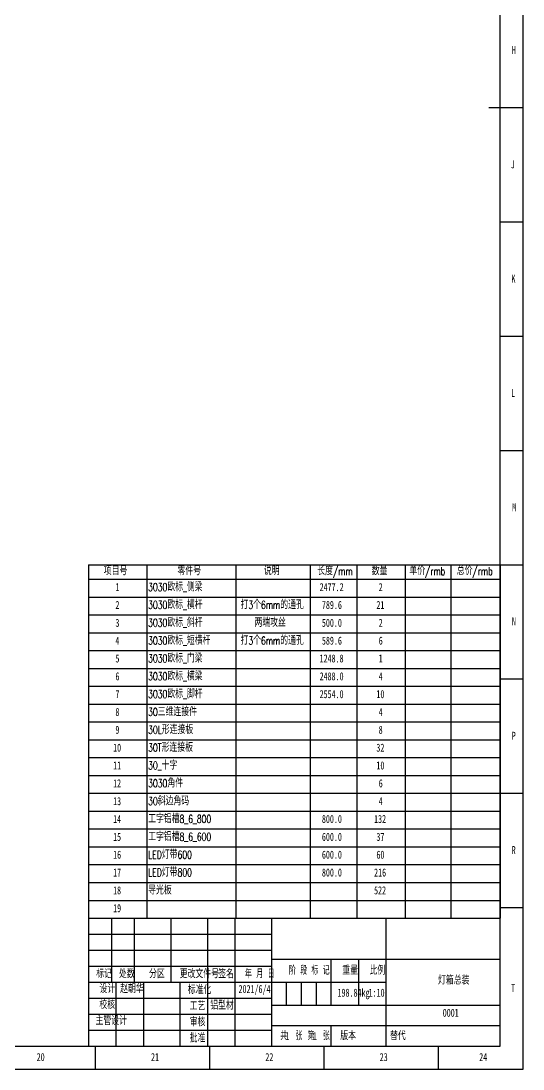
# Model space of a CAD drawing. Header units: millimetres. Extents: x 0 to 1189, y 0 to 841.
# Drawn here: x 969.5 to 1189, y 0 to 458.5 of the extents above; entities that cross this region are included whole.
import ezdxf

# ---------------------------------------------------------------- set-up
doc = ezdxf.new("R2010")
doc.units = ezdxf.units.MM
for name, color, linetype in [('10', 7, 'Continuous'), ('5', 7, 'Continuous'), ('9', 7, 'Continuous'), ('SLD-0', 7, 'Continuous')]:
    doc.layers.add(name, color=color, linetype=linetype)
doc.styles.add('SLDTEXTSTYLE0', font='TXT', dxfattribs={"width": 0.7, "bigfont": 'bigfont'})
doc.styles.add('SLDTEXTSTYLE1', font='TXT', dxfattribs={"width": 0.6, "bigfont": 'bigfont'})
doc.styles.add('SLDTEXTSTYLE2', font='TXT', dxfattribs={"width": 0.614286, "bigfont": 'bigfont'})
doc.styles.add('SLDTEXTSTYLE3', font='TXT', dxfattribs={"width": 0.62, "bigfont": 'bigfont'})
doc.styles.add('SLDTEXTSTYLE5', font='TXT', dxfattribs={"width": 0.7})

# ---------------------------------------------------------------- blocks, each defined once
blk = doc.blocks.new('SW_TABLEANNOTATION_0')
at = {"layer": '10', "color": 0}
for p, q in [((0, 0), (0, -6.26)), ((0, 0), (25.59, 0)), ((25.59, 0), (25.59, -6.26)), ((25.59, 0), (64.49, 0)), ((64.49, 0), (64.49, -6.26)), ((64.49, 0), (97.01, 0)), ((97.01, 0), (97.01, -6.26)), ((97.01, 0), (117.34, 0)), ((117.34, 0), (117.34, -6.26)), ((117.34, 0), (138.53, 0)), ((138.53, 0), (138.53, -6.26)), ((138.53, 0), (158.43, 0)), ((158.43, 0), (158.43, -6.26)), ((158.43, 0), (179.98, 0)), ((179.98, 0), (179.98, -6.26)), ((0, -6.26), (25.59, -6.26)), ((0, -6.26), (0, -14.06)), ((25.59, -6.26), (64.49, -6.26)), ((25.59, -6.26), (25.59, -14.06)), ((64.49, -6.26), (97.01, -6.26)), ((64.49, -6.26), (64.49, -14.06)), ((97.01, -6.26), (117.34, -6.26)), ((97.01, -6.26), (97.01, -14.06)), ((117.34, -6.26), (138.53, -6.26)), ((117.34, -6.26), (117.34, -14.06)), ((138.53, -6.26), (158.43, -6.26)), ((138.53, -6.26), (138.53, -14.06)), ((158.43, -6.26), (179.98, -6.26)), ((158.43, -6.26), (158.43, -14.06)), ((179.98, -6.26), (179.98, -14.06)), ((0, -14.06), (0, -21.86)), ((0, -14.06), (25.59, -14.06)), ((25.59, -14.06), (25.59, -21.86)), ((25.59, -14.06), (64.49, -14.06)), ((64.49, -14.06), (64.49, -21.86)), ((64.49, -14.06), (97.01, -14.06)), ((97.01, -14.06), (97.01, -21.86)), ((97.01, -14.06), (117.34, -14.06)), ((117.34, -14.06), (117.34, -21.86)), ((117.34, -14.06), (138.53, -14.06)), ((138.53, -14.06), (138.53, -21.86)), ((138.53, -14.06), (158.43, -14.06)), ((158.43, -14.06), (158.43, -21.86)), ((158.43, -14.06), (179.98, -14.06)), ((179.98, -14.06), (179.98, -21.86)), ((0, -21.86), (0, -29.67)), ((0, -21.86), (25.59, -21.86)), ((25.59, -21.86), (25.59, -29.67)), ((25.59, -21.86), (64.49, -21.86)), ((64.49, -21.86), (64.49, -29.67)), ((64.49, -21.86), (97.01, -21.86)), ((97.01, -21.86), (97.01, -29.67)), ((97.01, -21.86), (117.34, -21.86)), ((117.34, -21.86), (117.34, -29.67)), ((117.34, -21.86), (138.53, -21.86)), ((138.53, -21.86), (138.53, -29.67)), ((138.53, -21.86), (158.43, -21.86)), ((158.43, -21.86), (158.43, -29.67)), ((158.43, -21.86), (179.98, -21.86)), ((179.98, -21.86), (179.98, -29.67)), ((0, -29.67), (0, -37.47)), ((0, -29.67), (25.59, -29.67)), ((25.59, -29.67), (25.59, -37.47)), ((25.59, -29.67), (64.49, -29.67)), ((64.49, -29.67), (64.49, -37.47)), ((64.49, -29.67), (97.01, -29.67)), ((97.01, -29.67), (97.01, -37.47)), ((97.01, -29.67), (117.34, -29.67)), ((117.34, -29.67), (117.34, -37.47)), ((117.34, -29.67), (138.53, -29.67)), ((138.53, -29.67), (138.53, -37.47)), ((138.53, -29.67), (158.43, -29.67)), ((158.43, -29.67), (158.43, -37.47)), ((158.43, -29.67), (179.98, -29.67)), ((179.98, -29.67), (179.98, -37.47)), ((0, -37.47), (0, -45.27)), ((0, -37.47), (25.59, -37.47)), ((25.59, -37.47), (25.59, -45.27)), ((25.59, -37.47), (64.49, -37.47)), ((64.49, -37.47), (64.49, -45.27)), ((64.49, -37.47), (97.01, -37.47)), ((97.01, -37.47), (97.01, -45.27)), ((97.01, -37.47), (117.34, -37.47)), ((117.34, -37.47), (117.34, -45.27)), ((117.34, -37.47), (138.53, -37.47)), ((138.53, -37.47), (138.53, -45.27)), ((138.53, -37.47), (158.43, -37.47)), ((158.43, -37.47), (158.43, -45.27)), ((158.43, -37.47), (179.98, -37.47)), ((179.98, -37.47), (179.98, -45.27)), ((0, -45.27), (0, -53.08)), ((0, -45.27), (25.59, -45.27)), ((25.59, -45.27), (25.59, -53.08)), ((25.59, -45.27), (64.49, -45.27)), ((64.49, -45.27), (64.49, -53.08)), ((64.49, -45.27), (97.01, -45.27)), ((97.01, -45.27), (97.01, -53.08)), ((97.01, -45.27), (117.34, -45.27)), ((117.34, -45.27), (117.34, -53.08)), ((117.34, -45.27), (138.53, -45.27)), ((138.53, -45.27), (138.53, -53.08)), ((138.53, -45.27), (158.43, -45.27)), ((158.43, -45.27), (158.43, -53.08)), ((158.43, -45.27), (179.98, -45.27)), ((179.98, -45.27), (179.98, -53.08)), ((0, -53.08), (0, -60.88)), ((0, -53.08), (25.59, -53.08)), ((25.59, -53.08), (25.59, -60.88)), ((25.59, -53.08), (64.49, -53.08)), ((64.49, -53.08), (64.49, -60.88)), ((64.49, -53.08), (97.01, -53.08)), ((97.01, -53.08), (97.01, -60.88)), ((97.01, -53.08), (117.34, -53.08)), ((117.34, -53.08), (117.34, -60.88)), ((117.34, -53.08), (138.53, -53.08)), ((138.53, -53.08), (138.53, -60.88)), ((138.53, -53.08), (158.43, -53.08)), ((158.43, -53.08), (158.43, -60.88)), ((158.43, -53.08), (179.98, -53.08)), ((179.98, -53.08), (179.98, -60.88)), ((0, -60.88), (0, -68.68)), ((0, -60.88), (25.59, -60.88)), ((25.59, -60.88), (25.59, -68.68)), ((25.59, -60.88), (64.49, -60.88)), ((64.49, -60.88), (64.49, -68.68)), ((64.49, -60.88), (97.01, -60.88)), ((97.01, -60.88), (97.01, -68.68)), ((97.01, -60.88), (117.34, -60.88)), ((117.34, -60.88), (117.34, -68.68)), ((117.34, -60.88), (138.53, -60.88)), ((138.53, -60.88), (138.53, -68.68)), ((138.53, -60.88), (158.43, -60.88)), ((158.43, -60.88), (158.43, -68.68)), ((158.43, -60.88), (179.98, -60.88)), ((179.98, -60.88), (179.98, -68.68)), ((0, -68.68), (0, -76.49)), ((0, -68.68), (25.59, -68.68)), ((25.59, -68.68), (25.59, -76.49)), ((25.59, -68.68), (64.49, -68.68)), ((64.49, -68.68), (64.49, -76.49)), ((64.49, -68.68), (97.01, -68.68)), ((97.01, -68.68), (97.01, -76.49)), ((97.01, -68.68), (117.34, -68.68)), ((117.34, -68.68), (117.34, -76.49)), ((117.34, -68.68), (138.53, -68.68)), ((138.53, -68.68), (138.53, -76.49)), ((138.53, -68.68), (158.43, -68.68)), ((158.43, -68.68), (158.43, -76.49)), ((158.43, -68.68), (179.98, -68.68)), ((179.98, -68.68), (179.98, -76.49)), ((0, -76.49), (0, -84.29)), ((0, -76.49), (25.59, -76.49)), ((25.59, -76.49), (25.59, -84.29)), ((25.59, -76.49), (64.49, -76.49)), ((64.49, -76.49), (64.49, -84.29)), ((64.49, -76.49), (97.01, -76.49)), ((97.01, -76.49), (97.01, -84.29)), ((97.01, -76.49), (117.34, -76.49)), ((117.34, -76.49), (117.34, -84.29)), ((117.34, -76.49), (138.53, -76.49)), ((138.53, -76.49), (138.53, -84.29)), ((138.53, -76.49), (158.43, -76.49)), ((158.43, -76.49), (158.43, -84.29)), ((158.43, -76.49), (179.98, -76.49)), ((179.98, -76.49), (179.98, -84.29)), ((0, -84.29), (0, -92.09)), ((0, -84.29), (25.59, -84.29)), ((25.59, -84.29), (25.59, -92.09)), ((25.59, -84.29), (64.49, -84.29)), ((64.49, -84.29), (64.49, -92.09)), ((64.49, -84.29), (97.01, -84.29)), ((97.01, -84.29), (97.01, -92.09)), ((97.01, -84.29), (117.34, -84.29)), ((117.34, -84.29), (117.34, -92.09)), ((117.34, -84.29), (138.53, -84.29)), ((138.53, -84.29), (138.53, -92.09)), ((138.53, -84.29), (158.43, -84.29)), ((158.43, -84.29), (158.43, -92.09)), ((158.43, -84.29), (179.98, -84.29)), ((179.98, -84.29), (179.98, -92.09)), ((0, -92.09), (0, -99.9)), ((0, -92.09), (25.59, -92.09)), ((25.59, -92.09), (25.59, -99.9)), ((25.59, -92.09), (64.49, -92.09)), ((64.49, -92.09), (64.49, -99.9)), ((64.49, -92.09), (97.01, -92.09)), ((97.01, -92.09), (97.01, -99.9)), ((97.01, -92.09), (117.34, -92.09)), ((117.34, -92.09), (117.34, -99.9)), ((117.34, -92.09), (138.53, -92.09)), ((138.53, -92.09), (138.53, -99.9)), ((138.53, -92.09), (158.43, -92.09)), ((158.43, -92.09), (158.43, -99.9)), ((158.43, -92.09), (179.98, -92.09)), ((179.98, -92.09), (179.98, -99.9)), ((0, -99.9), (0, -107.7)), ((0, -99.9), (25.59, -99.9)), ((25.59, -99.9), (25.59, -107.7)), ((25.59, -99.9), (64.49, -99.9)), ((64.49, -99.9), (64.49, -107.7)), ((64.49, -99.9), (97.01, -99.9)), ((97.01, -99.9), (97.01, -107.7)), ((97.01, -99.9), (117.34, -99.9)), ((117.34, -99.9), (117.34, -107.7)), ((117.34, -99.9), (138.53, -99.9)), ((138.53, -99.9), (138.53, -107.7)), ((138.53, -99.9), (158.43, -99.9)), ((158.43, -99.9), (158.43, -107.7)), ((158.43, -99.9), (179.98, -99.9)), ((179.98, -99.9), (179.98, -107.7)), ((0, -107.7), (0, -115.5)), ((0, -107.7), (25.59, -107.7)), ((25.59, -107.7), (25.59, -115.5)), ((25.59, -107.7), (64.49, -107.7)), ((64.49, -107.7), (64.49, -115.5)), ((64.49, -107.7), (97.01, -107.7)), ((97.01, -107.7), (97.01, -115.5)), ((97.01, -107.7), (117.34, -107.7)), ((117.34, -107.7), (117.34, -115.5)), ((117.34, -107.7), (138.53, -107.7)), ((138.53, -107.7), (138.53, -115.5)), ((138.53, -107.7), (158.43, -107.7)), ((158.43, -107.7), (158.43, -115.5)), ((158.43, -107.7), (179.98, -107.7)), ((179.98, -107.7), (179.98, -115.5)), ((0, -115.5), (0, -123.31)), ((0, -115.5), (25.59, -115.5)), ((25.59, -115.5), (25.59, -123.31)), ((25.59, -115.5), (64.49, -115.5)), ((64.49, -115.5), (64.49, -123.31)), ((64.49, -115.5), (97.01, -115.5)), ((97.01, -115.5), (97.01, -123.31)), ((97.01, -115.5), (117.34, -115.5)), ((117.34, -115.5), (117.34, -123.31)), ((117.34, -115.5), (138.53, -115.5)), ((138.53, -115.5), (138.53, -123.31)), ((138.53, -115.5), (158.43, -115.5)), ((158.43, -115.5), (158.43, -123.31)), ((158.43, -115.5), (179.98, -115.5)), ((179.98, -115.5), (179.98, -123.31)), ((0, -123.31), (0, -131.11)), ((0, -123.31), (25.59, -123.31)), ((25.59, -123.31), (25.59, -131.11)), ((25.59, -123.31), (64.49, -123.31)), ((64.49, -123.31), (64.49, -131.11)), ((64.49, -123.31), (97.01, -123.31)), ((97.01, -123.31), (97.01, -131.11)), ((97.01, -123.31), (117.34, -123.31)), ((117.34, -123.31), (117.34, -131.11)), ((117.34, -123.31), (138.53, -123.31)), ((138.53, -123.31), (138.53, -131.11)), ((138.53, -123.31), (158.43, -123.31)), ((158.43, -123.31), (158.43, -131.11)), ((158.43, -123.31), (179.98, -123.31)), ((179.98, -123.31), (179.98, -131.11)), ((0, -131.11), (0, -138.91)), ((0, -131.11), (25.59, -131.11)), ((25.59, -131.11), (25.59, -138.91)), ((25.59, -131.11), (64.49, -131.11)), ((64.49, -131.11), (64.49, -138.91)), ((64.49, -131.11), (97.01, -131.11)), ((97.01, -131.11), (97.01, -138.91)), ((97.01, -131.11), (117.34, -131.11)), ((117.34, -131.11), (117.34, -138.91)), ((117.34, -131.11), (138.53, -131.11)), ((138.53, -131.11), (138.53, -138.91)), ((138.53, -131.11), (158.43, -131.11)), ((158.43, -131.11), (158.43, -138.91)), ((158.43, -131.11), (179.98, -131.11)), ((179.98, -131.11), (179.98, -138.91)), ((0, -138.91), (0, -146.72)), ((0, -138.91), (25.59, -138.91)), ((25.59, -138.91), (25.59, -146.72)), ((25.59, -138.91), (64.49, -138.91)), ((64.49, -138.91), (64.49, -146.72)), ((64.49, -138.91), (97.01, -138.91)), ((97.01, -138.91), (97.01, -146.72)), ((97.01, -138.91), (117.34, -138.91)), ((117.34, -138.91), (117.34, -146.72)), ((117.34, -138.91), (138.53, -138.91)), ((138.53, -138.91), (138.53, -146.72)), ((138.53, -138.91), (158.43, -138.91)), ((158.43, -138.91), (158.43, -146.72)), ((158.43, -138.91), (179.98, -138.91)), ((179.98, -138.91), (179.98, -146.72)), ((0, -146.72), (0, -154.52)), ((0, -146.72), (25.59, -146.72)), ((25.59, -146.72), (25.59, -154.52)), ((25.59, -146.72), (64.49, -146.72)), ((64.49, -146.72), (64.49, -154.52)), ((64.49, -146.72), (97.01, -146.72)), ((97.01, -146.72), (97.01, -154.52)), ((97.01, -146.72), (117.34, -146.72)), ((117.34, -146.72), (117.34, -154.52)), ((117.34, -146.72), (138.53, -146.72)), ((138.53, -146.72), (138.53, -154.52)), ((138.53, -146.72), (158.43, -146.72)), ((158.43, -146.72), (158.43, -154.52)), ((158.43, -146.72), (179.98, -146.72)), ((179.98, -146.72), (179.98, -154.52)), ((0, -154.52), (25.59, -154.52)), ((25.59, -154.52), (64.49, -154.52)), ((64.49, -154.52), (97.01, -154.52)), ((97.01, -154.52), (117.34, -154.52)), ((117.34, -154.52), (138.53, -154.52)), ((138.53, -154.52), (158.43, -154.52)), ((158.43, -154.52), (179.98, -154.52))]:
    blk.add_line(p, q, dxfattribs=at)
at = {"layer": '10', "color": 0, "char_height": 3.5, "attachment_point": 1}
for s, insert, style in [('项目号', (6.69, -0.91), 'SLDTEXTSTYLE0'), ('零件号', (38.93, -0.91), 'SLDTEXTSTYLE0'), ('说明', (76.68, -0.91), 'SLDTEXTSTYLE0'), ('长度/mm', (100.04, -0.91), 'SLDTEXTSTYLE0'), ('数量', (123.86, -0.91), 'SLDTEXTSTYLE0'), ('单价/rmb', (140.33, -0.91), 'SLDTEXTSTYLE0'), ('总价/rmb', (161.06, -0.91), 'SLDTEXTSTYLE0'), ('1', (11.78, -7.94), 'SLDTEXTSTYLE5'), ('3030欧标_侧梁', (26.09, -7.94), 'SLDTEXTSTYLE0'), ('2477.2', (101.06, -7.94), 'SLDTEXTSTYLE5'), ('2', (126.91, -7.94), 'SLDTEXTSTYLE5'), ('2', (11.78, -15.74), 'SLDTEXTSTYLE5'), ('3030欧标_横杆', (26.09, -15.74), 'SLDTEXTSTYLE0'), ('打3个6mm的通孔', (66.49, -15.74), 'SLDTEXTSTYLE0'), ('789.6', (102.08, -15.74), 'SLDTEXTSTYLE5'), ('21', (125.89, -15.74), 'SLDTEXTSTYLE5'), ('3', (11.78, -23.55), 'SLDTEXTSTYLE5'), ('3030欧标_斜杆', (26.09, -23.55), 'SLDTEXTSTYLE0'), ('两端攻丝', (72.6, -23.55), 'SLDTEXTSTYLE0'), ('500.0', (102.08, -23.55), 'SLDTEXTSTYLE5'), ('2', (126.91, -23.55), 'SLDTEXTSTYLE5'), ('4', (11.78, -31.35), 'SLDTEXTSTYLE5'), ('3030欧标_短横杆', (26.09, -31.35), 'SLDTEXTSTYLE0'), ('打3个6mm的通孔', (66.49, -31.35), 'SLDTEXTSTYLE0'), ('589.6', (102.08, -31.35), 'SLDTEXTSTYLE5'), ('6', (126.91, -31.35), 'SLDTEXTSTYLE5'), ('5', (11.78, -39.15), 'SLDTEXTSTYLE5'), ('3030欧标_门梁', (26.09, -39.15), 'SLDTEXTSTYLE0'), ('1248.8', (101.06, -39.15), 'SLDTEXTSTYLE5'), ('1', (126.91, -39.15), 'SLDTEXTSTYLE5'), ('6', (11.78, -46.96), 'SLDTEXTSTYLE5'), ('3030欧标_横梁', (26.09, -46.96), 'SLDTEXTSTYLE0'), ('2488.0', (101.06, -46.96), 'SLDTEXTSTYLE5'), ('4', (126.91, -46.96), 'SLDTEXTSTYLE5'), ('7', (11.78, -54.76), 'SLDTEXTSTYLE5'), ('3030欧标_脚杆', (26.09, -54.76), 'SLDTEXTSTYLE0'), ('2554.0', (101.06, -54.76), 'SLDTEXTSTYLE5'), ('10', (125.89, -54.76), 'SLDTEXTSTYLE5'), ('8', (11.78, -62.56), 'SLDTEXTSTYLE5'), ('30三维连接件', (26.09, -62.56), 'SLDTEXTSTYLE0'), ('4', (126.91, -62.56), 'SLDTEXTSTYLE5'), ('9', (11.78, -70.37), 'SLDTEXTSTYLE5'), ('30L形连接板', (26.09, -70.37), 'SLDTEXTSTYLE0'), ('8', (126.91, -70.37), 'SLDTEXTSTYLE5'), ('30T形连接板', (26.09, -78.17), 'SLDTEXTSTYLE0'), ('10', (10.76, -78.17), 'SLDTEXTSTYLE5'), ('32', (125.89, -78.17), 'SLDTEXTSTYLE5'), ('11', (10.76, -85.97), 'SLDTEXTSTYLE5'), ('30_十字', (26.09, -85.97), 'SLDTEXTSTYLE0'), ('10', (125.89, -85.97), 'SLDTEXTSTYLE5'), ('12', (10.76, -93.78), 'SLDTEXTSTYLE5'), ('3030角件', (26.09, -93.78), 'SLDTEXTSTYLE0'), ('6', (126.91, -93.78), 'SLDTEXTSTYLE5'), ('13', (10.76, -101.58), 'SLDTEXTSTYLE5'), ('30斜边角码', (26.09, -101.58), 'SLDTEXTSTYLE0'), ('4', (126.91, -101.58), 'SLDTEXTSTYLE5'), ('14', (10.76, -109.38), 'SLDTEXTSTYLE5'), ('工字铝槽8_6_800', (26.09, -109.38), 'SLDTEXTSTYLE0'), ('800.0', (102.08, -109.38), 'SLDTEXTSTYLE5'), ('132', (124.88, -109.38), 'SLDTEXTSTYLE5'), ('15', (10.76, -117.19), 'SLDTEXTSTYLE5'), ('工字铝槽8_6_600', (26.09, -117.19), 'SLDTEXTSTYLE0'), ('600.0', (102.08, -117.19), 'SLDTEXTSTYLE5'), ('37', (125.89, -117.19), 'SLDTEXTSTYLE5'), ('16', (10.76, -124.99), 'SLDTEXTSTYLE5'), ('LED灯带600', (26.09, -124.99), 'SLDTEXTSTYLE0'), ('600.0', (102.08, -124.99), 'SLDTEXTSTYLE5'), ('60', (125.89, -124.99), 'SLDTEXTSTYLE5'), ('17', (10.76, -132.79), 'SLDTEXTSTYLE5'), ('LED灯带800', (26.09, -132.79), 'SLDTEXTSTYLE0'), ('800.0', (102.08, -132.79), 'SLDTEXTSTYLE5'), ('216', (124.88, -132.79), 'SLDTEXTSTYLE5'), ('18', (10.76, -140.6), 'SLDTEXTSTYLE5'), ('导光板', (26.09, -140.6), 'SLDTEXTSTYLE0'), ('522', (124.88, -140.6), 'SLDTEXTSTYLE5'), ('19', (10.76, -148.4), 'SLDTEXTSTYLE5')]:
    blk.add_mtext(s, dxfattribs=dict(at, insert=insert, style=style))

msp = doc.modelspace()

# ---------------------------------------------------------------- linework, layer by layer
at = {"layer": '5', "color": 7}
for p, q in [((1189, 0), (1189, 841)), ((999, 59), (1079, 59)), ((999, 52), (1079, 52)), ((1085.5, 38), (1085.5, 28)), ((1092, 38), (1092, 28)), ((1098.5, 38), (1098.5, 28)), ((0, 0), (1189, 0))]:
    msp.add_line(p, q, dxfattribs=at)
at = {"layer": '5', "color": 7, "lineweight": 25}
for p, q in [((1179, 10), (1179, 831.0501)), ((999, 66), (1179, 66)), ((999, 66), (999, 10)), ((1009, 66), (1009, 38)), ((1019, 66), (1019, 38)), ((1035, 66), (1035, 38)), ((1051, 66), (1051, 10)), ((1063, 66), (1063, 10)), ((1079, 66), (1079, 10)), ((1129, 66), (1129, 38)), ((1079, 48), (1179, 48)), ((1105, 48), (1105, 28)), ((1117, 48), (1117, 28)), ((999, 45), (1079, 45)), ((999, 38), (1129, 38)), ((1011, 38), (1011, 10)), ((1023, 38), (1023, 10)), ((1039, 38), (1039, 10)), ((1129, 38), (1129, 10)), ((999, 31), (1079, 31)), ((1079, 28), (1179, 28)), ((999, 24), (1079, 24)), ((1079.0061, 18.9824), (1179, 18.9824)), ((999, 17), (1079, 17)), ((0, 10), (1179, 10))]:
    msp.add_line(p, q, dxfattribs=at)
at = {"layer": '5', "lineweight": 25}
for p, q in [((1189, 420.5), (1174, 420.5)), ((1105, 18.9824), (1105, 10))]:
    msp.add_line(p, q, dxfattribs=at)
at = {"layer": '5'}
for p, q in [((1189, 370.5), (1179, 370.5)), ((1189, 320.5), (1179, 320.5)), ((1189, 270.5), (1179, 270.5)), ((1189, 220.5), (1179, 220.5)), ((1189, 170.5), (1179, 170.5)), ((1189, 120.5), (1179, 120.5)), ((1189, 70.5), (1179, 70.5)), ((1002, 0), (1002, 10)), ((1052, 0), (1052, 10)), ((1102, 0), (1102, 10)), ((1152, 0), (1152, 10))]:
    msp.add_line(p, q, dxfattribs=at)

# ---------------------------------------------------------------- block references
at = {"layer": '10'}
msp.add_blockref('SW_TABLEANNOTATION_0', (998.9877, 220.5202), dxfattribs=at)

# ---------------------------------------------------------------- texts
at = {"layer": '10', "char_height": 3.5}
for s, insert, attachment_point, style in [('H', (1184.9297, 447.5398), 2, 'SLDTEXTSTYLE5'), ('J', (1184.5153, 397.5398), 2, 'SLDTEXTSTYLE5'), ('K', (1184.8203, 347.5398), 2, 'SLDTEXTSTYLE5'), ('L', (1184.6806, 297.5398), 2, 'SLDTEXTSTYLE5'), ('M', (1185.0974, 247.5398), 2, 'SLDTEXTSTYLE5'), ('N', (1185.0488, 197.5398), 2, 'SLDTEXTSTYLE5'), ('P', (1184.9443, 147.5398), 2, 'SLDTEXTSTYLE5'), ('R', (1184.9297, 97.5398), 2, 'SLDTEXTSTYLE5'), ('赵朝华', (1012.8566, 36.7576), 1, 'SLDTEXTSTYLE0'), ('2021/6/4', (1064.6038, 36.7576), 1, 'SLDTEXTSTYLE5'), ('灯箱总装', (1158.703, 40.5106), 2, 'SLDTEXTSTYLE0'), ('T', (1184.6563, 37.2336), 2, 'SLDTEXTSTYLE5'), ('198.84kg', (1114.8896, 35.1578), 2, 'SLDTEXTSTYLE5'), ('校核', (1007.176, 29.8568), 2, 'SLDTEXTSTYLE0'), ('铝型材', (1052.2528, 29.5301), 1, 'SLDTEXTSTYLE0'), ('主管设计', (1008.926, 22.8297), 2, 'SLDTEXTSTYLE0'), ('0001', (1157.376, 26.3657), 2, 'SLDTEXTSTYLE5'), ('1', (1085.1099, 16.1881), 1, 'SLDTEXTSTYLE5'), ('1', (1097.1354, 16.1881), 1, 'SLDTEXTSTYLE5'), ('20', (978.0889, 6.9836), 2, 'SLDTEXTSTYLE5'), ('21', (1028.0889, 6.9836), 2, 'SLDTEXTSTYLE5'), ('22', (1078.0889, 6.9836), 2, 'SLDTEXTSTYLE5'), ('23', (1128.0889, 6.9836), 2, 'SLDTEXTSTYLE5'), ('24', (1171.5889, 6.9836), 2, 'SLDTEXTSTYLE5')]:
    msp.add_mtext(s, dxfattribs=dict(at, insert=insert, attachment_point=attachment_point, style=style))
at = {"layer": '10', "color": 7, "insert": (1112.5264, 16.1881), "char_height": 3.5, "attachment_point": 2, "style": 'SLDTEXTSTYLE0'}
msp.add_mtext('版本', dxfattribs=at)
at = {"layer": '9', "color": 7, "char_height": 3.5, "attachment_point": 2}
for s, insert, style in [('标记', (1005.8211, 43.3062), 'SLDTEXTSTYLE0'), ('处数', (1015.7589, 43.3062), 'SLDTEXTSTYLE0'), ('分区', (1028.9158, 43.3062), 'SLDTEXTSTYLE0'), ('更改文件号', (1047.4728, 43.3062), 'SLDTEXTSTYLE0'), ('签名', (1059.1453, 43.3062), 'SLDTEXTSTYLE0'), ('年 月 日', (1073.9089, 43.3062), 'SLDTEXTSTYLE3'), ('阶 段 标 记', (1095.5362, 44.8103), 'SLDTEXTSTYLE2'), ('重量', (1113.4015, 44.8103), 'SLDTEXTSTYLE0'), ('比例', (1125.295, 44.8103), 'SLDTEXTSTYLE0'), ('设计', (1007.228, 36.7667), 'SLDTEXTSTYLE0'), ('标准化', (1047.5672, 36.3584), 'SLDTEXTSTYLE0'), ('工艺', (1046.681, 29.2301), 'SLDTEXTSTYLE0'), ('审核', (1046.6804, 22.2493), 'SLDTEXTSTYLE0'), ('批准', (1046.6624, 15.2155), 'SLDTEXTSTYLE0'), ('共  张', (1087.69, 16.1881), 'SLDTEXTSTYLE1'), ('第  张', (1099.6754, 16.1881), 'SLDTEXTSTYLE1')]:
    msp.add_mtext(s, dxfattribs=dict(at, insert=insert, style=style))
at = {"layer": 'SLD-0', "char_height": 3.5}
for s, insert, attachment_point, style in [('1:10', (1124.9818, 35.1578), 2, 'SLDTEXTSTYLE5'), ('替代', (1130.8513, 16.1881), 1, 'SLDTEXTSTYLE0')]:
    msp.add_mtext(s, dxfattribs=dict(at, insert=insert, attachment_point=attachment_point, style=style))

doc.saveas('drawing.dxf')
